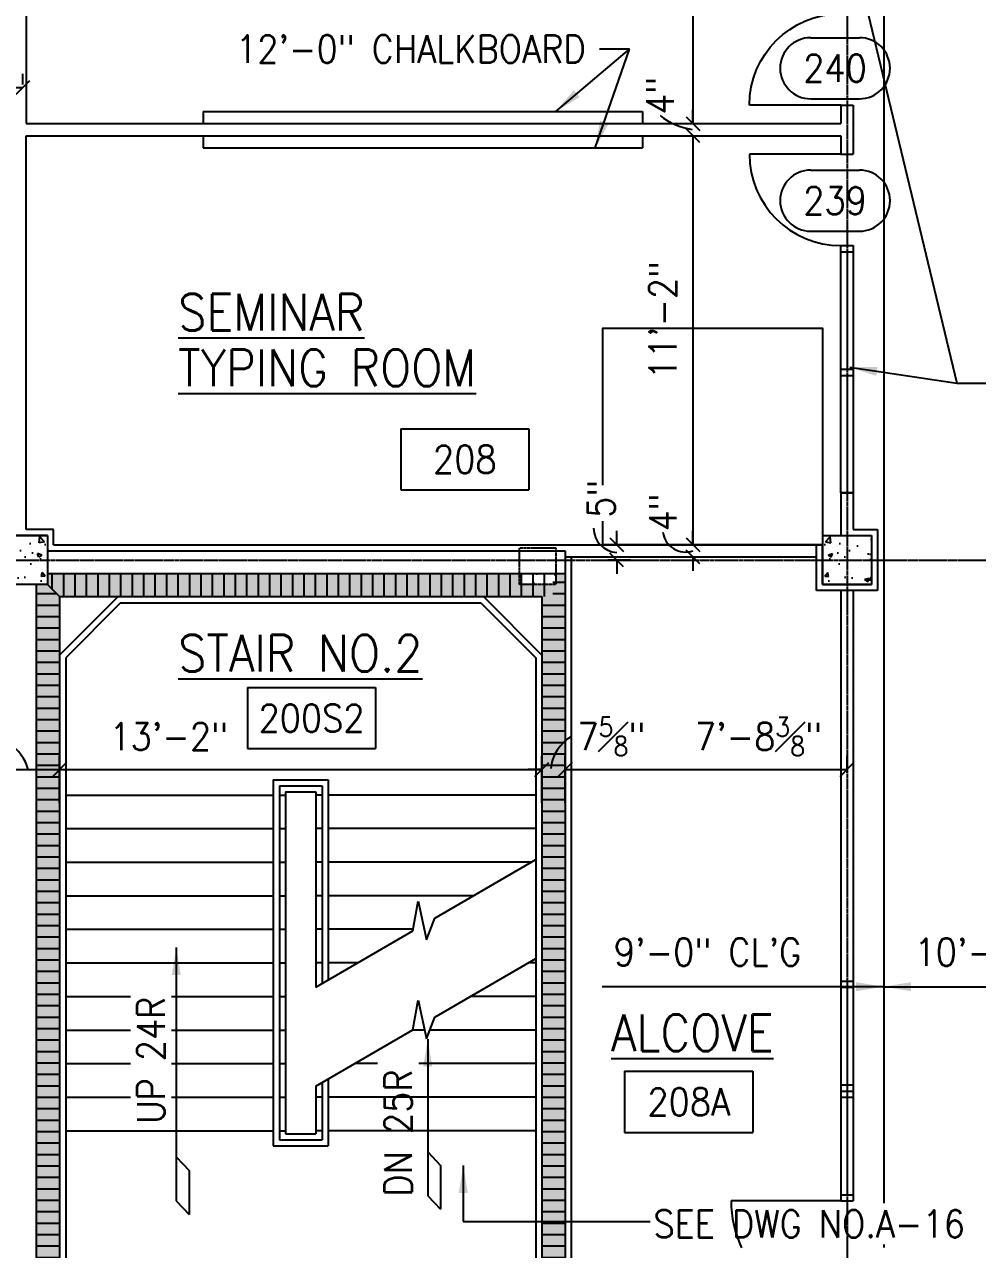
# Model space of a CAD drawing. Header units: inches. Extents: x 388 to 4053, y 352 to 2882.
# Drawn here: x 2557.6 to 2869.8, y 1901.4 to 2302.7 of the extents above; entities that cross this region are included whole.
import ezdxf
from ezdxf.enums import TextEntityAlignment as Align

# ---------------------------------------------------------------- set-up
doc = ezdxf.new("R2010")
doc.units = ezdxf.units.IN
doc.header["$LTSCALE"] = 0.5
doc.header["$MEASUREMENT"] = 0
for name, pattern in [('CENTER', [3.25, 2.5, -0.25, 0.25, -0.25]), ('HIDDEN', [0.375, 0.25, -0.125]), ('HIDDEN2', [0.1875, 0.125, -0.0625])]:
    doc.linetypes.add(name, pattern=pattern)
for name, color, linetype in [('A-ANNO-DIMS', 7, 'Continuous'), ('A-ANNO-TEXT', 7, 'Continuous'), ('A-COLS', 2, 'Continuous'), ('A-COLS-PATT', 8, 'Continuous'), ('A-DOOR', 3, 'Continuous'), ('A-DOOR-IDEN', 7, 'Continuous'), ('A-EQPM', 3, 'Continuous'), ('A-FLOR-HRAL', 2, 'Continuous'), ('A-FLOR-IDEN', 7, 'Continuous'), ('A-FLOR-OVHD', 2, 'Continuous'), ('A-FLOR-STRS', 2, 'Continuous'), ('A-FURN', 3, 'Continuous'), ('A-GLAZ', 3, 'Continuous'), ('A-GRID', 8, 'CENTER'), ('A-SECT-SYMB', 7, 'Continuous'), ('A-WALL', 2, 'Continuous'), ('A-WALL-PATT', 8, 'Continuous')]:
    doc.layers.add(name, color=color, linetype=linetype)
doc.styles.add('ROMANS', font='romans.shx', dxfattribs={"width": 0.9})
doc.dimstyles.new('DIM96', dxfattribs={"dimscale": 96, "dimtxt": 0.09375, "dimasz": 0.046875, "dimexe": 0.046875, "dimexo": 0.046875, "dimgap": 0.046875, "dimtad": 1, "dimdec": 4, "dimzin": 3, "dimdsep": 46, "dimlunit": 4, "dimtxsty": 'ROMANS', "dimblk": 'OBLIQUE', "dimcen": 0.046875, "dimaunit": 1, "dimazin": 0, "dimtfac": 0.7, "dimtdec": 4, "dimtofl": 0, "dimtmove": 2, "dimatfit": 3, "dimldrblk": 'OBLIQUE', "dimfxl": 0, "dimfrac": 1, "dimtolj": 1, "dimtzin": 0, "dimarcsym": 0})
doc.dimstyles.new('LD96', dxfattribs={"dimscale": 96, "dimtxt": 0.09375, "dimasz": 0.09375, "dimexe": 0.046875, "dimexo": 0.046875, "dimgap": 0.046875, "dimtad": 0, "dimdec": 4, "dimzin": 3, "dimdsep": 46, "dimlunit": 4, "dimtxsty": 'ROMANS', "dimcen": 0.046875, "dimaunit": 1, "dimadec": 0, "dimazin": 0, "dimtfac": 0.7, "dimtdec": 4, "dimtofl": 0, "dimtmove": 2, "dimatfit": 3, "dimfxl": 0, "dimfrac": 1, "dimtolj": 1, "dimtzin": 0, "dimarcsym": 0})
pattern_1 = [(0, (5.4444, 1.2734), (0, 3.75), [])]
pattern_2 = [(37.5, (10.3947, 0), (-0.251973, 7.707295), [0, -6.08, 0, -6.8, 0, -6.5]), (7.5, (10.395, 0), (7.079107, 11.288584), [0, -3.28, 0, -5.48, 0, -2.1]), (327.5, (5.4747, 0), (12.456567, 0.022636), [0, -2, 0, -7.2, 0, -9.4]), (317.5, (5.475, 0), (12.024506, 3.510702), [0, -1, 0, -4.72, 0, -5.4])]

# ---------------------------------------------------------------- blocks, each defined once
blk = doc.blocks.new('IDEN3')
for p, q in [((-0.0833, 0.1042), (0.0833, 0.1042)), ((-0.0833, -0.1042), (0.0833, -0.1042))]:
    blk.add_line(p, q)
for centre, start, end in [((-0.0833, 0), 90, 270), ((0.0833, 0), 270, 90)]:
    blk.add_arc(centre, 0.1042, start, end)
at = {"style": 'ROMANS', "width": 0.9}
blk.add_attdef('#', text='', height=0.0938, dxfattribs=at).set_placement((0, 0), align=Align.MIDDLE_CENTER)
blk = doc.blocks.new('IDEN2')
for p, q in [((-0.2188, 0.1042), (0.2188, 0.1042)), ((-0.2188, 0.1042), (-0.2188, -0.1042)), ((0.2188, 0.1042), (0.2188, -0.1042)), ((-0.2188, -0.1042), (0.2188, -0.1042))]:
    blk.add_line(p, q)
at = {"style": 'ROMANS', "width": 0.9}
blk.add_attdef('#', text='', height=0.0938, dxfattribs=at).set_placement((0, 0), align=Align.MIDDLE_CENTER)
blk = doc.blocks.new('_Oblique')
at = {"color": 0, "lineweight": -2}
blk.add_line((-0.5, -0.5), (0.5, 0.5), dxfattribs=at)
blk = doc.blocks.new('*D54')
at = {"layer": 'A-ANNO-DIMS', "color": 0, "lineweight": -2}
for p, q in [((2545.08, 2279.07), (2545.08, 2286.63)), ((2557.08, 2283.07), (2557.08, 2286.63)), ((2545.08, 2282.13), (2557.08, 2282.13))]:
    blk.add_line(p, q, dxfattribs=at)
at = {"layer": 'Defpoints', "color": 0}
for p in [(2557.08, 2282.13), (2557.08, 2278.57), (2545.08, 2274.57)]:
    blk.add_point(p, dxfattribs=at)
at = {"layer": 'A-ANNO-DIMS', "color": 0, "lineweight": -2, "xscale": 4.5, "yscale": 4.5, "zscale": 4.5, "rotation": 180}
blk.add_blockref('_Oblique', (2545.08, 2282.13), dxfattribs=at)
at = {"layer": 'A-ANNO-DIMS', "color": 0, "lineweight": -2, "xscale": 4.5, "yscale": 4.5, "zscale": 4.5}
blk.add_blockref('_Oblique', (2557.08, 2282.13), dxfattribs=at)
at = {"layer": 'A-ANNO-DIMS', "color": 0, "insert": (2525.43, 2285.49), "char_height": 9, "attachment_point": 5, "style": 'ROMANS'}
blk.add_mtext('\\A1;1\'-0"', dxfattribs=at)
blk = doc.blocks.new('DOOR1')
at = {"color": 0, "linetype": 'ByBlock'}
blk.add_line((0, 0), (0, 1), dxfattribs=at)
blk.add_arc((0, 0), 1, 90, 180, dxfattribs=at)
blk = doc.blocks.new('CHALK')
for p, q in [((0, 4), (144, 4)), ((0, 4), (0, 0)), ((0, 0), (144, 0)), ((144, 4), (144, 0))]:
    blk.add_line(p, q)
blk = doc.blocks.new('*D65')
at = {"layer": 'A-ANNO-DIMS', "color": 0, "lineweight": -2}
for p, q in [((2545.08, 2047.62), (2545.08, 2063.13)), ((2569.08, 2047.62), (2569.08, 2063.13)), ((2545.08, 2058.63), (2569.08, 2058.63))]:
    blk.add_line(p, q, dxfattribs=at)
at = {"layer": 'Defpoints', "color": 0}
for p in [(2569.08, 2058.63), (2545.08, 2043.12), (2569.08, 2043.12)]:
    blk.add_point(p, dxfattribs=at)
at = {"layer": 'A-ANNO-DIMS', "color": 0, "lineweight": -2, "xscale": 4.5, "yscale": 4.5, "zscale": 4.5, "rotation": 180}
blk.add_blockref('_Oblique', (2545.08, 2058.63), dxfattribs=at)
at = {"layer": 'A-ANNO-DIMS', "color": 0, "lineweight": -2, "xscale": 4.5, "yscale": 4.5, "zscale": 4.5}
blk.add_blockref('_Oblique', (2569.08, 2058.63), dxfattribs=at)
at = {"layer": 'A-ANNO-DIMS', "color": 0, "insert": (2524.86, 2069.43), "char_height": 9, "attachment_point": 5, "style": 'ROMANS'}
blk.add_mtext('\\A1;2\'-0"', dxfattribs=at)
blk = doc.blocks.new('*D66')
at = {"layer": 'A-ANNO-DIMS', "color": 0, "lineweight": -2}
for p, q in [((2569.08, 2047.62), (2569.08, 2063.13)), ((2727.08, 2047.62), (2727.08, 2063.13)), ((2569.08, 2058.63), (2727.08, 2058.63))]:
    blk.add_line(p, q, dxfattribs=at)
at = {"layer": 'Defpoints', "color": 0}
for p in [(2727.08, 2058.63), (2569.08, 2043.12), (2727.08, 2043.12)]:
    blk.add_point(p, dxfattribs=at)
at = {"layer": 'A-ANNO-DIMS', "color": 0, "lineweight": -2, "xscale": 4.5, "yscale": 4.5, "zscale": 4.5, "rotation": 180}
blk.add_blockref('_Oblique', (2569.08, 2058.63), dxfattribs=at)
at = {"layer": 'A-ANNO-DIMS', "color": 0, "lineweight": -2, "xscale": 4.5, "yscale": 4.5, "zscale": 4.5}
blk.add_blockref('_Oblique', (2727.08, 2058.63), dxfattribs=at)
at = {"layer": 'A-ANNO-DIMS', "color": 0, "insert": (2604.82, 2069.43), "char_height": 9, "attachment_point": 5, "style": 'ROMANS'}
blk.add_mtext('\\A1;13\'-2"', dxfattribs=at)
blk = doc.blocks.new('*D67')
at = {"layer": 'A-ANNO-DIMS', "color": 0, "lineweight": -2}
for p, q in [((2727.08, 2047.62), (2727.08, 2063.13)), ((2734.71, 2047.62), (2734.71, 2063.13)), ((2727.08, 2058.63), (2722.58, 2058.63)), ((2734.71, 2058.63), (2739.21, 2058.63))]:
    blk.add_line(p, q, dxfattribs=at)
at = {"layer": 'Defpoints', "color": 0}
for p in [(2734.71, 2058.63), (2727.08, 2043.12), (2734.71, 2043.12)]:
    blk.add_point(p, dxfattribs=at)
at = {"layer": 'A-ANNO-DIMS', "color": 0, "lineweight": -2, "xscale": 4.5, "yscale": 4.5, "zscale": 4.5}
blk.add_blockref('_Oblique', (2727.08, 2058.63), dxfattribs=at)
at = {"layer": 'A-ANNO-DIMS', "color": 0, "lineweight": -2, "xscale": 4.5, "yscale": 4.5, "zscale": 4.5, "rotation": 180}
blk.add_blockref('_Oblique', (2734.71, 2058.63), dxfattribs=at)
at = {"layer": 'A-ANNO-DIMS', "color": 0, "insert": (2749.85, 2069.43), "char_height": 9, "attachment_point": 5, "style": 'ROMANS'}
blk.add_mtext('\\A1;7{\\H0.700000x;\\S5#8;}"', dxfattribs=at)
blk = doc.blocks.new('*D68')
at = {"layer": 'A-ANNO-DIMS', "color": 0, "lineweight": -2}
for p, q in [((2734.71, 2047.62), (2734.71, 2063.13)), ((2827.08, 2057.58), (2827.08, 2063.13)), ((2734.71, 2058.63), (2827.08, 2058.63))]:
    blk.add_line(p, q, dxfattribs=at)
at = {"layer": 'Defpoints', "color": 0}
for p in [(2827.08, 2058.63), (2827.08, 2053.08), (2734.71, 2043.12)]:
    blk.add_point(p, dxfattribs=at)
at = {"layer": 'A-ANNO-DIMS', "color": 0, "lineweight": -2, "xscale": 4.5, "yscale": 4.5, "zscale": 4.5, "rotation": 180}
blk.add_blockref('_Oblique', (2734.71, 2058.63), dxfattribs=at)
at = {"layer": 'A-ANNO-DIMS', "color": 0, "lineweight": -2, "xscale": 4.5, "yscale": 4.5, "zscale": 4.5}
blk.add_blockref('_Oblique', (2827.08, 2058.63), dxfattribs=at)
at = {"layer": 'A-ANNO-DIMS', "color": 0, "insert": (2798.03, 2069.43), "char_height": 9, "attachment_point": 5, "style": 'ROMANS'}
blk.add_mtext('\\A1;7\'-8{\\H0.700000x;\\S3#8;}"', dxfattribs=at)
blk = doc.blocks.new('*D70')
at = {"layer": 'A-ANNO-DIMS', "color": 0, "lineweight": -2}
for p, q in [((2731.56, 2403.78), (2781.09, 2403.78)), ((2776.59, 2403.78), (2776.59, 2270.28)), ((2772.09, 2270.28), (2781.09, 2270.28))]:
    blk.add_line(p, q, dxfattribs=at)
at = {"layer": 'Defpoints', "color": 0}
for p in [(2727.06, 2403.78), (2767.59, 2270.28), (2776.59, 2270.28)]:
    blk.add_point(p, dxfattribs=at)
at = {"layer": 'A-ANNO-DIMS', "color": 0, "lineweight": -2, "xscale": 4.5, "yscale": 4.5, "zscale": 4.5}
for p, rotation in [((2776.59, 2403.78), 90), ((2776.59, 2270.28), 270)]:
    blk.add_blockref('_Oblique', p, dxfattribs=dict(at, rotation=rotation))
at = {"layer": 'A-ANNO-DIMS', "color": 0, "insert": (2765.79, 2336.25), "char_height": 9, "attachment_point": 5, "rotation": 90, "style": 'ROMANS'}
blk.add_mtext('\\A1;11\'-1{\\H0.700000x;\\S1#2;}"', dxfattribs=at)
blk = doc.blocks.new('*D71')
at = {"layer": 'A-ANNO-DIMS', "color": 0, "lineweight": -2}
for p, q in [((2776.59, 2270.28), (2776.59, 2274.78)), ((2772.09, 2270.28), (2781.09, 2270.28)), ((2772.09, 2266.28), (2781.09, 2266.28)), ((2776.59, 2266.28), (2776.59, 2261.78))]:
    blk.add_line(p, q, dxfattribs=at)
at = {"layer": 'Defpoints', "color": 0}
for p in [(2767.59, 2270.28), (2767.59, 2266.28), (2776.59, 2266.28)]:
    blk.add_point(p, dxfattribs=at)
at = {"layer": 'A-ANNO-DIMS', "color": 0, "lineweight": -2, "xscale": 4.5, "yscale": 4.5, "zscale": 4.5}
for p, rotation in [((2776.59, 2270.28), 270), ((2776.59, 2266.28), 90)]:
    blk.add_blockref('_Oblique', p, dxfattribs=dict(at, rotation=rotation))
at = {"layer": 'A-ANNO-DIMS', "color": 0, "insert": (2765.79, 2279.4), "char_height": 9, "attachment_point": 5, "rotation": 90, "style": 'ROMANS'}
blk.add_mtext('\\A1;4"', dxfattribs=at)
blk = doc.blocks.new('*D72')
at = {"layer": 'A-ANNO-DIMS', "color": 0, "lineweight": -2}
for p, q in [((2772.09, 2266.28), (2781.09, 2266.28)), ((2776.59, 2266.28), (2776.59, 2132.28)), ((2766.42, 2132.28), (2781.09, 2132.28))]:
    blk.add_line(p, q, dxfattribs=at)
at = {"layer": 'Defpoints', "color": 0}
for p in [(2767.59, 2266.28), (2761.92, 2132.28), (2776.59, 2132.28)]:
    blk.add_point(p, dxfattribs=at)
at = {"layer": 'A-ANNO-DIMS', "color": 0, "lineweight": -2, "xscale": 4.5, "yscale": 4.5, "zscale": 4.5}
for p, rotation in [((2776.59, 2266.28), 90), ((2776.59, 2132.28), 270)]:
    blk.add_blockref('_Oblique', p, dxfattribs=dict(at, rotation=rotation))
at = {"layer": 'A-ANNO-DIMS', "color": 0, "insert": (2766.73, 2205.87), "char_height": 9, "attachment_point": 5, "rotation": 90, "style": 'ROMANS'}
blk.add_mtext('\\A1;11\'-2"', dxfattribs=at)
blk = doc.blocks.new('*D73')
at = {"layer": 'A-ANNO-DIMS', "color": 0, "lineweight": -2}
for p, q in [((2776.59, 2132.28), (2776.59, 2136.78)), ((2766.68, 2132.28), (2781.09, 2132.28)), ((2766.68, 2128.28), (2781.09, 2128.28)), ((2776.59, 2128.28), (2776.59, 2123.78))]:
    blk.add_line(p, q, dxfattribs=at)
at = {"layer": 'Defpoints', "color": 0}
for p in [(2762.18, 2132.28), (2762.18, 2128.28), (2776.59, 2128.28)]:
    blk.add_point(p, dxfattribs=at)
at = {"layer": 'A-ANNO-DIMS', "color": 0, "lineweight": -2, "xscale": 4.5, "yscale": 4.5, "zscale": 4.5}
for p, rotation in [((2776.59, 2132.28), 270), ((2776.59, 2128.28), 90)]:
    blk.add_blockref('_Oblique', p, dxfattribs=dict(at, rotation=rotation))
at = {"layer": 'A-ANNO-DIMS', "color": 0, "insert": (2766.73, 2142.87), "char_height": 9, "attachment_point": 5, "rotation": 90, "style": 'ROMANS'}
blk.add_mtext('\\A1;4"', dxfattribs=at)
blk = doc.blocks.new('*D74')
at = {"layer": 'A-ANNO-DIMS', "color": 0, "lineweight": -2}
for p, q in [((2751.62, 2132.28), (2751.62, 2136.78)), ((2748.68, 2132.28), (2756.12, 2132.28)), ((2748.68, 2127.28), (2756.12, 2127.28)), ((2751.62, 2127.28), (2751.62, 2122.78))]:
    blk.add_line(p, q, dxfattribs=at)
at = {"layer": 'Defpoints', "color": 0}
for p in [(2744.18, 2132.28), (2744.18, 2127.28), (2751.62, 2127.28)]:
    blk.add_point(p, dxfattribs=at)
at = {"layer": 'A-ANNO-DIMS', "color": 0, "lineweight": -2, "xscale": 4.5, "yscale": 4.5, "zscale": 4.5}
for p, rotation in [((2751.62, 2132.28), 270), ((2751.62, 2127.28), 90)]:
    blk.add_blockref('_Oblique', p, dxfattribs=dict(at, rotation=rotation))
at = {"layer": 'A-ANNO-DIMS', "color": 0, "insert": (2746.5, 2147.37), "char_height": 9, "attachment_point": 5, "rotation": 90, "style": 'ROMANS'}
blk.add_mtext('\\A1;5"', dxfattribs=at)
blk = doc.blocks.new('1')
for p, q in [((-8, 8), (8, 8)), ((-8, 8), (-8, -8)), ((8, 8), (8, -8)), ((-8, -8), (8, -8))]:
    blk.add_line(p, q)

msp = doc.modelspace()

# ---------------------------------------------------------------- hatches: boundary and pattern name
at = {"layer": 'A-COLS-PATT'}
h = msp.add_hatch(dxfattribs=at)
h.set_pattern_fill('AR-CONC', color=256, scale=2, style=0)
h.set_pattern_definition([(130, (3523.867, -251.055), (-14.345204, -1.255043), [1.5, -16.5]), (185, (3523.867, -251.055), (2.77503, 15.04384), [1.2, -13.2]), (79.5486, (3522.672, -251.159), (-11.57019, 13.78879), [1.2748, -14.02284]), (133.8158, (3523.867, -247.055), (-21.34482, -3.31038), [2.25, -24.75]), (83.3644, (3522.088, -247.33), (-18.69325, 19.48236), [1.9122, -21.03426]), (188.8158, (3523.867, -247.055), (-18.69324, 19.48237), [1.8, -19.8]), (159, (3521.867, -248.055), (-11.93814, -8.05238), [1.5, -16.5]), (214, (3521.867, -248.055), (-4.86631, 14.503), [1.2, -13.2]), (108.5486, (3520.872, -248.726), (-16.80445, 6.45061), [1.2748, -14.02284]), (142.5, (3523.867, -251.0546), (-0.243197, 6.657877), [0, -13.04, 0, -13.4, 0, -13.25]), (172.5, (3523.867, -251.0546), (-5.26139, 7.888234), [0, -7.64, 0, -12.74, 0, -5.05]), (212.5, (3528.327, -251.0546), (-10.676449, -0.451097), [0, -5, 0, -15.6, 0, -20.7]), (222.5, (3530.327, -251.055), (-11.663723, 2.0021), [0, -6.5, 0, -10.36, 0, -14.7])])
h.paths.add_polyline_path([(2565.08318, 2135.27553), (2565.08318, 2119.27553), (2549.08318, 2119.27553), (2549.08318, 2135.27553)])
h = msp.add_hatch(dxfattribs=at)
h.set_pattern_fill('AR-CONC', color=256, scale=2, style=0)
h.set_pattern_definition([(50, (1860.299, -251.055), (14.345204, -1.255043), [1.5, -16.5]), (355, (1860.299, -251.055), (-2.77503, 15.04384), [1.2, -13.2]), (100.4514, (1861.495, -251.159), (11.57019, 13.78879), [1.2748, -14.02284]), (46.1842, (1860.3, -247.055), (21.34482, -3.31038), [2.25, -24.75]), (96.6356, (1862.078, -247.33), (18.69325, 19.48236), [1.9122, -21.03426]), (351.1842, (1860.3, -247.055), (18.69324, 19.48237), [1.8, -19.8]), (21, (1862.299, -248.055), (11.93814, -8.05238), [1.5, -16.5]), (326, (1862.299, -248.055), (4.86631, 14.503), [1.2, -13.2]), (71.4514, (1863.294, -248.726), (16.80445, 6.45061), [1.2748, -14.02284]), (37.5, (1860.299, -251.0546), (0.243197, 6.657877), [0, -13.04, 0, -13.4, 0, -13.25]), (7.5, (1860.299, -251.0546), (5.26139, 7.888234), [0, -7.64, 0, -12.74, 0, -5.05]), (327.5, (1855.839, -251.0546), (10.676449, -0.451097), [0, -5, 0, -15.6, 0, -20.7]), (317.5, (1853.839, -251.055), (11.663723, 2.0021), [0, -6.5, 0, -10.36, 0, -14.7])])
h.paths.add_polyline_path([(2819.08318, 2135.27553), (2819.08318, 2119.27553), (2835.08318, 2119.27553), (2835.08318, 2135.27553)])
at = {"layer": 'A-WALL-PATT'}
h = msp.add_hatch(dxfattribs=at)
h.set_pattern_fill('AR-CONC', color=256, scale=2, style=0)
h.set_pattern_definition([(50, (4.212, 1.141), (14.345204, -1.255043), [1.5, -16.5]), (355, (4.212, 1.141), (-2.775027, 15.04384), [1.2, -13.2]), (100.4514, (5.407, 1.037), (11.57019, 13.78879), [1.274804, -14.02284]), (46.1842, (4.212, 5.141), (21.34482, -3.31038), [2.25, -24.75]), (96.6356, (5.99, 4.866), (18.69325, 19.48236), [1.9122, -21.03426]), (351.1842, (4.212, 5.141), (18.69324, 19.48237), [1.8, -19.8]), (21, (6.212, 4.141), (11.93814, -8.052378), [1.5, -16.5]), (326, (6.212, 4.141), (4.866307, 14.503), [1.2, -13.2]), (71.4514, (7.207, 3.47), (16.80445, 6.45061), [1.274804, -14.02284]), (37.5, (4.212, 1.1414), (0.243197, 6.657877), [0, -13.04, 0, -13.4, 0, -13.25]), (7.5, (4.212, 1.1414), (5.261391, 7.888234), [0, -7.64, 0, -12.74, 0, -5.05]), (327.5, (-0.248, 1.1414), (10.676449, -0.4510974), [0, -5, 0, -15.6, 0, -20.7]), (317.5, (-2.248, 1.141), (11.663723, 2.0021), [0, -6.5, 0, -10.36, 0, -14.7])])
h.paths.add_polyline_path([(2551.08318, 2387.27553), (2549.08318, 2387.27553), (2549.08318, 2405.27553), (2545.08318, 2405.27553), (2545.08318, 2286.63437, -0.152742559), (2551.08318, 2283.20718)])
h.paths.add_polyline_path([(2549.08318, 2421.27553), (2557.08318, 2421.27553), (2557.08318, 2425.27553), (2549.08318, 2425.27553), (2549.08318, 2427.27553), (2545.08318, 2427.27553), (2545.08318, 2405.27553), (2549.08318, 2405.27553)])
h.paths.add_polyline_path([(2557.08318, 2425.27553), (2557.08318, 2421.27553), (2565.08318, 2421.27553), (2565.08318, 2405.27553), (2569.08318, 2405.27553), (2569.08318, 2427.27553), (2565.08318, 2427.27553), (2565.08318, 2425.27553)])
h = msp.add_hatch(dxfattribs=at)
h.set_pattern_fill('AR-SAND', color=256, scale=4, style=0)
h.set_pattern_definition(pattern_2)
h.paths.add_polyline_path([(2569.08318, 2096.10395), (2569.08318, 2115.27553), (2565.08318, 2119.27553), (2561.45818, 2119.27553), (2561.45818, 1865.27553), (2565.08318, 1865.27553), (2565.08318, 1857.27553), (2569.08318, 1857.27553)])
h.paths.add_polyline_path([(2734.70818, 2122.90053), (2731.70818, 2122.90053), (2731.70818, 2119.27553), (2719.70818, 2119.27553), (2719.70818, 2122.90053), (2565.08318, 2122.90053), (2565.08318, 2119.27553), (2569.08318, 2115.27553), (2727.08318, 2115.27553), (2727.08318, 1857.27553), (2734.70818, 1857.27553)])
h.paths.add_polyline_path([(2727.08318, 1856.90053), (2654.08318, 1856.90053), (2654.08318, 1849.27553), (2734.70818, 1849.27553)])
h.paths.add_polyline_path([(2573.08318, 1856.90053), (2569.08318, 1856.90053), (2565.08318, 1856.90053), (2565.08318, 1847.27553), (2573.08318, 1847.27553)])
h = msp.add_hatch(dxfattribs=at)
h.set_pattern_fill('LINE', color=256, scale=30, angle=90, style=0)
h.set_pattern_definition([(90, (5.4444, 1.2734), (-3.75, 2e-16), [])])
h.paths.add_polyline_path([(2718.70818, 2122.90053), (2565.08318, 2122.90053), (2565.08318, 2119.27553), (2569.08318, 2115.27553), (2718.70818, 2115.27553)])
h.paths.add_polyline_path([(2730.70818, 2122.90053), (2718.70818, 2122.90053), (2718.70818, 2115.27553), (2730.70818, 2115.27553)])
h = msp.add_hatch(dxfattribs=at)
h.set_pattern_fill('AR-SAND', color=256, scale=4, style=0)
h.set_pattern_definition(pattern_2)
h.paths.add_polyline_path([(2719.70818, 2122.90053), (2719.70818, 2119.27553), (2731.70818, 2119.27553), (2731.70818, 2122.90053)])
h = msp.add_hatch(dxfattribs=at)
h.set_pattern_fill('LINE', color=256, scale=30, style=0)
h.set_pattern_definition(pattern_1)
h.paths.add_polyline_path([(2734.70818, 2122.90053), (2730.70818, 2122.90053), (2730.70818, 2115.27553), (2727.08318, 2115.27553), (2727.08318, 1910.51057), (2734.70818, 1910.51057)])
h.paths.add_polyline_path([(2734.70818, 1910.51057), (2727.08318, 1910.51057), (2727.08318, 1875.0721), (2727.08318, 1857.27553), (2734.70818, 1857.27553)])
h.paths.add_polyline_path([(2734.70818, 1848.27553), (2734.70818, 1857.27553), (2727.08318, 1857.27553), (2727.08318, 1855.90053)])
h = msp.add_hatch(dxfattribs=at)
h.set_pattern_fill('LINE', color=256, scale=30, style=0)
h.set_pattern_definition(pattern_1)
h.paths.add_polyline_path([(2569.08318, 2096.10395), (2569.08318, 2115.27553), (2565.08318, 2119.27553), (2561.45818, 2119.27553), (2561.45818, 1865.27553), (2565.08318, 1865.27553), (2565.08318, 1857.27553), (2569.08318, 1857.27553)])

# ---------------------------------------------------------------- linework, layer by layer
at = {"layer": 'A-ANNO-DIMS'}
for centre, radius, start, end in [((2779.08112, 2289.24566), 21.05278, 230.8517072, 262.359113), ((2751.91645, 2137.65415), 7.88208, 179.4633572, 268.1519768), ((2774.1498, 2137.35146), 7.47857, 187.3528618, 289.0428743), ((2544.4564, 2054.6032), 14.90314, 15.6766107, 95.7964587), ((2743.65792, 2057.54216), 13.73613, 120.0654469, 174.1015208)]:
    msp.add_arc(centre, radius, start, end, dxfattribs=at)
at = {"layer": 'A-ANNO-TEXT'}
for p, q in [((2607.31359, 1931.66923), (2611.48982, 1927.22398)), ((2689.69913, 1933.35218), (2693.87536, 1928.90693)), ((2611.48982, 1927.22398), (2611.48982, 1912.83316)), ((2693.87536, 1928.90693), (2693.87536, 1914.51611)), ((2689.69913, 1918.96136), (2693.87536, 1914.51611)), ((2607.31359, 1917.27841), (2611.48982, 1912.83316))]:
    msp.add_line(p, q, dxfattribs=at)
at = {"layer": 'A-COLS', "linetype": 'HIDDEN2'}
for p, q in [((2719.70818, 2119.27553), (2719.70818, 2131.27553)), ((2719.70818, 2131.27553), (2731.70818, 2131.27553)), ((2731.70818, 2131.27553), (2731.70818, 2119.27553)), ((2731.70818, 2119.27553), (2719.70818, 2119.27553))]:
    msp.add_line(p, q, dxfattribs=at)
at = {"layer": 'A-DOOR'}
msp.add_line((2825.08318, 1917.27553), (2789.08318, 1917.27553), dxfattribs=at)
msp.add_arc((2825.08318, 1917.27553), 36, 180, 205.2257586, dxfattribs=at)
at = {"layer": 'A-FLOR-HRAL'}
for p, q in [((2588.25475, 2115.27553), (2569.08318, 2096.10395)), ((2589.08318, 2113.27553), (2571.08318, 2095.27553)), ((2588.25475, 2115.27553), (2707.91161, 2115.27553)), ((2589.08318, 2113.27553), (2707.08318, 2113.27553)), ((2707.08318, 2113.27553), (2725.08318, 2095.27553)), ((2707.91161, 2115.27553), (2727.08318, 2096.10395)), ((2569.08318, 2096.10395), (2569.08318, 1856.90053)), ((2571.08318, 2095.27553), (2571.08318, 1856.90053)), ((2725.08318, 2095.27553), (2725.08318, 1876.90053)), ((2727.08318, 2096.10395), (2727.08318, 1876.0721)), ((2639.08318, 2055.27553), (2639.08318, 1935.27553)), ((2639.08318, 2055.27553), (2657.08318, 2055.27553)), ((2657.08318, 2055.27553), (2657.08318, 1989.6328)), ((2641.08318, 2053.27553), (2641.08318, 1937.27553)), ((2641.08318, 2053.27553), (2655.08318, 2053.27553)), ((2655.08318, 2053.27553), (2655.08318, 1988.47082)), ((2655.08318, 1956.05009), (2655.08318, 1937.27553)), ((2657.08318, 1957.21208), (2657.08318, 1935.27553)), ((2639.08318, 1935.27553), (2657.08318, 1935.27553)), ((2641.08318, 1937.27553), (2655.08318, 1937.27553))]:
    msp.add_line(p, q, dxfattribs=at)
at = {"layer": 'A-FLOR-OVHD', "linetype": 'HIDDEN'}
for p, q in [((2839.08318, 2383.27553), (2839.08318, 1916.50426)), ((2839.08318, 1903.00426), (2839.08318, 1901.93283))]:
    msp.add_line(p, q, dxfattribs=at)
at = {"layer": 'A-FLOR-STRS'}
for p, q in [((2643.08318, 2051.27553), (2643.08318, 1939.27553)), ((2643.08318, 2051.27553), (2653.08318, 2051.27553)), ((2653.08318, 2051.27553), (2653.08318, 1987.30883)), ((2571.08318, 2050.27553), (2639.08318, 2050.27553)), ((2641.08318, 2050.27553), (2643.08318, 2050.27553)), ((2655.08318, 2050.27553), (2653.08318, 2050.27553)), ((2725.08318, 2050.27553), (2657.08318, 2050.27553)), ((2571.08318, 2039.27553), (2639.08318, 2039.27553)), ((2641.08318, 2039.27553), (2643.08318, 2039.27553)), ((2655.08318, 2039.27553), (2653.08318, 2039.27553)), ((2725.08318, 2039.27553), (2657.08318, 2039.27553)), ((2571.08318, 2028.27553), (2639.08318, 2028.27553)), ((2641.08318, 2028.27553), (2643.08318, 2028.27553)), ((2655.08318, 2028.27553), (2653.08318, 2028.27553)), ((2723.59459, 2028.27553), (2657.08318, 2028.27553)), ((2571.08318, 2017.27553), (2639.08318, 2017.27553)), ((2641.08318, 2017.27553), (2643.08318, 2017.27553)), ((2655.08318, 2017.27553), (2653.08318, 2017.27553)), ((2704.66152, 2017.27553), (2657.08318, 2017.27553)), ((2571.08318, 2006.27553), (2639.08318, 2006.27553)), ((2641.08318, 2006.27553), (2643.08318, 2006.27553)), ((2655.08318, 2006.27553), (2653.08318, 2006.27553)), ((2684.92904, 2006.27553), (2657.08318, 2006.27553)), ((2571.08318, 1995.27553), (2639.08318, 1995.27553)), ((2641.08318, 1995.27553), (2643.08318, 1995.27553)), ((2655.08318, 1995.27553), (2653.08318, 1995.27553)), ((2666.79537, 1995.27553), (2657.08318, 1995.27553)), ((2725.08318, 1995.27553), (2722.59755, 1995.27553)), ((2571.08318, 1984.27553), (2592.28272, 1984.27553)), ((2605.78272, 1984.27553), (2639.08318, 1984.27553)), ((2641.08318, 1984.27553), (2643.08318, 1984.27553)), ((2725.08318, 1984.27553), (2703.66447, 1984.27553)), ((2571.08318, 1973.27553), (2592.28272, 1973.27553)), ((2605.78272, 1973.27553), (2639.08318, 1973.27553)), ((2641.08318, 1973.27553), (2643.08318, 1973.27553)), ((2688.62308, 1973.27553), (2684.7314, 1973.27553)), ((2725.08318, 1973.27553), (2690.38036, 1973.27553)), ((2571.08318, 1962.27553), (2592.28272, 1962.27553)), ((2605.78272, 1962.27553), (2639.08318, 1962.27553)), ((2641.08318, 1962.27553), (2643.08318, 1962.27553)), ((2673.27874, 1962.27553), (2665.79832, 1962.27553)), ((2725.08318, 1962.27553), (2686.77874, 1962.27553)), ((2653.08318, 1954.88811), (2653.08318, 1939.27553)), ((2571.08318, 1951.27553), (2592.28272, 1951.27553)), ((2605.78272, 1951.27553), (2639.08318, 1951.27553)), ((2641.08318, 1951.27553), (2643.08318, 1951.27553)), ((2655.08318, 1951.27553), (2653.08318, 1951.27553)), ((2725.08318, 1951.27553), (2657.08318, 1951.27553)), ((2571.08318, 1940.27553), (2639.08318, 1940.27553)), ((2641.08318, 1940.27553), (2643.08318, 1940.27553)), ((2643.08318, 1939.27553), (2653.08318, 1939.27553)), ((2655.08318, 1940.27553), (2653.08318, 1940.27553)), ((2725.08318, 1940.27553), (2657.08318, 1940.27553))]:
    msp.add_line(p, q, dxfattribs=at)
at = {"layer": 'A-FURN'}
msp.add_lwpolyline([(2747.08318, 2151.80049), (2747.08318, 2203.27553), (2819.08318, 2203.27553), (2819.08318, 2132.27553), (2747.08318, 2132.27553), (2747.08318, 2140.04127)], dxfattribs=at)
at = {"layer": 'A-GLAZ'}
for p, q in [((2825.08318, 2230.27553), (2829.08318, 2230.27553)), ((2825.08318, 2149.27553), (2825.08318, 2230.27553)), ((2825.08318, 2228.27553), (2829.08318, 2228.27553)), ((2827.08318, 2228.27553), (2827.08318, 2189.77553)), ((2829.08318, 2230.27553), (2829.08318, 2149.27553)), ((2825.08318, 2189.77553), (2829.08318, 2189.77553)), ((2825.08318, 2187.77553), (2829.08318, 2187.77553)), ((2827.08318, 2187.77553), (2827.08318, 2149.27553)), ((2829.08318, 2149.27553), (2825.08318, 2149.27553)), ((2825.08318, 1989.27553), (2825.08318, 1917.27553)), ((2825.08318, 1989.27553), (2829.08318, 1989.27553)), ((2825.08318, 1987.27553), (2829.08318, 1987.27553)), ((2827.08318, 1987.27553), (2827.08318, 1955.27553)), ((2829.08318, 1989.27553), (2829.08318, 1917.27553)), ((2825.08318, 1955.27553), (2829.08318, 1955.27553)), ((2825.08318, 1953.27553), (2829.08318, 1953.27553)), ((2825.08318, 1951.27553), (2829.08318, 1951.27553)), ((2827.08318, 1951.27553), (2827.08318, 1919.27553)), ((2825.08318, 1919.27553), (2829.08318, 1919.27553)), ((2825.08318, 1917.27553), (2829.08318, 1917.27553))]:
    msp.add_line(p, q, dxfattribs=at)
at = {"layer": 'A-GRID'}
for p, q in [((2827.08318, 2833.64311), (2827.08318, 435.27553)), ((1535.81009, 2127.27553), (4004.54291, 2127.27553))]:
    msp.add_line(p, q, dxfattribs=at)
at = {"layer": 'A-SECT-SYMB'}
for p, q in [((2692.01574, 2009.9284), (2725.08318, 2029.14038)), ((2684.83965, 2005.75914), (2686.52046, 2015.46953)), ((2686.52046, 2015.46953), (2689.25155, 2002.77503)), ((2689.25155, 2002.77503), (2692.01574, 2009.9284)), ((2653.08318, 1987.30883), (2684.83965, 2005.75914)), ((2692.01574, 1977.50768), (2725.08318, 1996.71966)), ((2684.83965, 1973.33842), (2686.52046, 1983.0488)), ((2686.52046, 1983.0488), (2689.25155, 1970.3543)), ((2689.25155, 1970.3543), (2692.01574, 1977.50768)), ((2653.08318, 1954.88811), (2684.83965, 1973.33842))]:
    msp.add_line(p, q, dxfattribs=at)
at = {"layer": 'A-WALL'}
for p, q in [((2558.08318, 2383.27553), (2558.08318, 2270.27553)), ((2825.08318, 2276.27553), (2829.08318, 2276.27553)), ((2825.08318, 2276.27553), (2825.08318, 2270.27553)), ((2829.08318, 2276.27553), (2829.08318, 2260.27553)), ((2558.08318, 2270.27553), (2825.08318, 2270.27553)), ((2558.08318, 2266.27553), (2825.08318, 2266.27553)), ((2558.08318, 2137.27553), (2558.08318, 2266.27553)), ((2825.08318, 2266.27553), (2825.08318, 2260.27553)), ((2825.08318, 2260.27553), (2829.08318, 2260.27553)), ((2825.08318, 2149.27553), (2825.08318, 2135.27553)), ((2825.08318, 2149.27553), (2829.08318, 2149.27553)), ((2829.08318, 2149.27553), (2829.08318, 2137.27553)), ((2567.08318, 2137.27553), (2558.08318, 2137.27553)), ((2567.08318, 2132.27553), (2567.08318, 2137.27553)), ((2829.08318, 2137.27553), (2837.08318, 2137.27553)), ((2837.08318, 2137.27553), (2837.08318, 2117.27553)), ((2549.08318, 2135.27553), (2565.08318, 2135.27553)), ((2565.08318, 2135.27553), (2565.08318, 2119.27553)), ((2567.08318, 2132.27553), (2819.08318, 2132.27553)), ((2817.08318, 2117.27553), (2817.08318, 2132.27553)), ((2819.08318, 2119.27553), (2819.08318, 2132.27553)), ((2825.08318, 2135.27553), (2835.08318, 2135.27553)), ((2835.08318, 2135.27553), (2835.08318, 2119.27553)), ((2565.08318, 2130.27553), (2734.70818, 2130.27553)), ((2734.70818, 2130.27553), (2734.70818, 1849.27553)), ((2734.70818, 2128.27553), (2817.08318, 2128.27553)), ((2736.70818, 2128.27553), (2736.70818, 1847.27553)), ((2565.08318, 2122.90053), (2734.70818, 2122.90053)), ((2565.08318, 2119.27553), (2549.08318, 2119.27553)), ((2561.45818, 2119.27553), (2561.45818, 1865.27553)), ((2837.08318, 2117.27553), (2817.08318, 2117.27553)), ((2835.08318, 2119.27553), (2819.08318, 2119.27553)), ((2825.08318, 2117.27553), (2825.08318, 1989.27553)), ((2829.08318, 2117.27553), (2829.08318, 1989.27553)), ((2569.08318, 2115.27553), (2727.08318, 2115.27553)), ((2569.08318, 2115.27553), (2569.08318, 1856.90053)), ((2727.08318, 2115.27553), (2727.08318, 1856.90053)), ((2825.08318, 1989.27553), (2829.08318, 1989.27553))]:
    msp.add_line(p, q, dxfattribs=at)
at = {"layer": 'A-WALL-PATT'}
msp.add_line((2569.08318, 2115.27553), (2565.08318, 2119.27553), dxfattribs=at)

# ---------------------------------------------------------------- block references
at = {"layer": 'A-COLS', "extrusion": (0, 0, -1), "zscale": -1}
msp.add_blockref('1', (-2557.08318, 2127.27553), dxfattribs=at)
at = {"layer": 'A-COLS'}
msp.add_blockref('1', (2827.08318, 2127.27553), dxfattribs=at)
at = {"layer": 'A-DOOR', "yscale": 30, "zscale": 30, "rotation": 90}
for p, xscale in [((2825.08318, 2276.27553), -30), ((2825.08318, 2260.27553), 30)]:
    msp.add_blockref('DOOR1', p, dxfattribs=dict(at, xscale=xscale))
at = {"layer": 'A-DOOR-IDEN', "xscale": 96, "yscale": 96, "zscale": 96}
for p, values in [((2823.15122, 2288.41607), {'#': '240'}), ((2823.15122, 2245.02966), {'#': '239'})]:
    msp.add_blockref('IDEN3', p, dxfattribs=at).add_auto_attribs(values)
at = {"layer": 'A-EQPM'}
for p in [(2616.08318, 2270.27553), (2616.08318, 2262.27553)]:
    msp.add_blockref('CHALK', p, dxfattribs=at)
at = {"layer": 'A-FLOR-IDEN', "xscale": 96, "yscale": 96, "zscale": 96}
for p, values in [((2701.83001, 2160.27734), {'#': '208'}), ((2651.61954, 2075.4665), {'#': '200S2'}), ((2775.21528, 1949.74056), {'#': '208A'})]:
    msp.add_blockref('IDEN2', p, dxfattribs=at).add_auto_attribs(values)

# ---------------------------------------------------------------- texts
at = {"layer": 'A-ANNO-TEXT', "style": 'ROMANS', "width": 0.9}
for s, p in [('9\'-0" CL\'G', (2750.64485, 1994.3118)), ('10\'-0" CL\'G', (2849.18954, 1994.3118)), ('SEE DWG NO.A-16', (2763.63354, 1905.25455))]:
    msp.add_text(s, height=9, dxfattribs=at).set_placement(p)
for s, p in [('UP 24R', (2603.53243, 1942.57578)), ('DN 25R', (2684.52845, 1918.73558))]:
    msp.add_text(s, height=9, rotation=90, dxfattribs=at).set_placement(p)
at = {"layer": 'A-ANNO-TEXT', "insert": (2741.42143, 2290.20631), "char_height": 9, "attachment_point": 9, "style": 'ROMANS'}
msp.add_mtext('12\'-0" CHALKBOARD', dxfattribs=at)
at = {"layer": 'A-FLOR-IDEN', "style": 'ROMANS', "width": 0.9}
for s, p in [('%%USEMINAR', (2607.91477, 2202.45031)), ('%%UTYPING ROOM', (2607.91477, 2184.22553)), ('%%USTAIR NO.2', (2607.91477, 2090.71824)), ('%%UALCOVE', (2749.77605, 1966.38043))]:
    msp.add_text(s, height=12, dxfattribs=at).set_placement(p)

# ---------------------------------------------------------------- dimensions: what is measured, and where the dimension line sits
at = {"layer": 'A-ANNO-DIMS'}
for base, p1, p2, picture, middle in [((2776.58987, 2270.27553), (2727.06407, 2403.77553), (2767.58519, 2270.27553), '*D70', (2765.78987, 2336.24766)), ((2776.58987, 2266.27553), (2767.58519, 2270.27553), (2767.58519, 2266.27553), '*D71', (2765.78987, 2279.40337)), ((2776.58987, 2132.27553), (2767.58519, 2266.27553), (2761.91548, 2132.27553), '*D72', (2766.73273, 2205.87204)), ((2751.61924, 2127.27553), (2744.17984, 2132.27553), (2744.17984, 2127.27553), '*D74', (2746.50464, 2147.36669)), ((2776.58987, 2128.27553), (2762.18236, 2132.27553), (2762.18236, 2128.27553), '*D73', (2766.73273, 2142.8735))]:
    dim = msp.add_linear_dim(base=base, p1=p1, p2=p2, angle=90, dimstyle='DIM96', dxfattribs=at)
    dim.commit()
    dim.dimension.update_dxf_attribs({"geometry": picture, "text_midpoint": middle, "dimtype": 160})
for base, p1, p2, picture, middle in [((2557.08318, 2282.13174), (2545.08318, 2274.56956), (2557.08318, 2278.56956), '*D54', (2525.4278, 2285.49359)), ((2569.08318, 2058.63014), (2545.08318, 2043.12029), (2569.08318, 2043.12029), '*D65', (2524.86472, 2069.43014)), ((2727.08318, 2058.63014), (2569.08318, 2043.12029), (2727.08318, 2043.12029), '*D66', (2604.82022, 2069.43014)), ((2734.70818, 2058.63014), (2727.08318, 2043.12029), (2734.70818, 2043.12029), '*D67', (2749.84714, 2069.43014)), ((2827.08318, 2058.63014), (2734.70818, 2043.12029), (2827.08318, 2053.08422), '*D68', (2798.03116, 2069.43014))]:
    dim = msp.add_linear_dim(base=base, p1=p1, p2=p2, dimstyle='DIM96', dxfattribs=at)
    dim.commit()
    dim.dimension.update_dxf_attribs({"geometry": picture, "text_midpoint": middle, "dimtype": 160})

# ---------------------------------------------------------------- leaders
at = {"layer": 'A-ANNO-TEXT', "annotation_type": 0, "has_hookline": 1}
for points, hookline_direction, text_width in [([(2829.08318, 2326.54862), (2863.07571, 2185.22874), (2877.83358, 2185.22874)], 0, 68.27143), ([(2731.63543, 2274.27553), (2755.8459, 2294.70631), (2745.92143, 2294.70631)], 1, 124.97143)]:
    msp.add_leader(points, dimstyle='LD96', override={"dimgap": 0.046875, "dimtad": 0}, dxfattribs=dict(at, hookline_direction=hookline_direction, text_width=text_width))
at = {"layer": 'A-ANNO-TEXT'}
for points in [[(2744.59741, 2262.27553), (2755.8459, 2294.70631)], [(2827.95589, 2190.40805), (2863.07571, 2185.22874)], [(2607.31359, 2000.33409), (2607.31359, 1917.27841)], [(2839.03713, 1987.45938), (2746.88913, 1987.45938)], [(2839.03713, 1987.45938), (2930.77698, 1987.45938)], [(2689.69913, 1970.27004), (2689.69913, 1918.96136)], [(2701.33508, 1928.90693), (2701.33508, 1910.51057), (2762.54038, 1910.51057)]]:
    msp.add_leader(points, dimstyle='LD96', override={"dimgap": 0.046875, "dimtad": 0}, dxfattribs=at)

doc.saveas('drawing.dxf')
